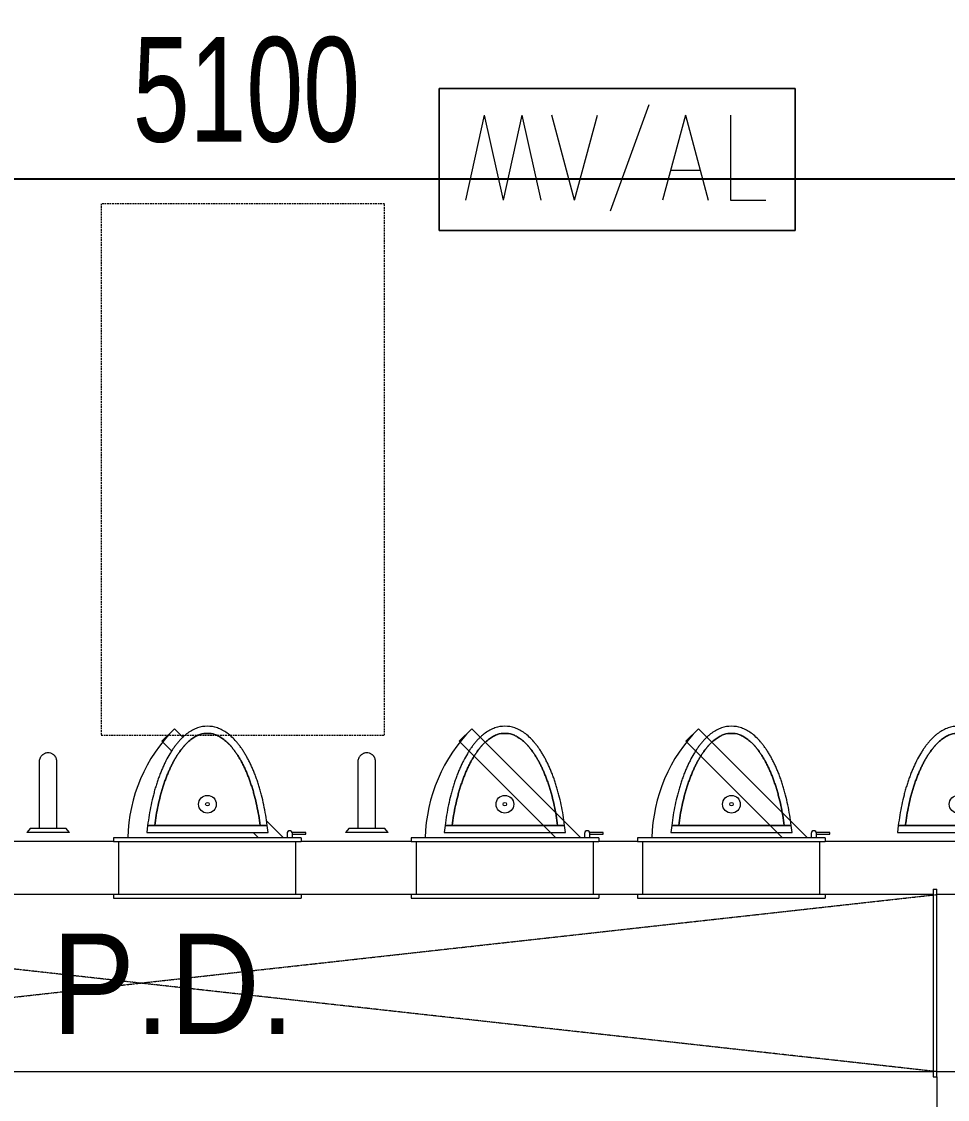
# Model space of a CAD drawing. Header units: millimetres. Extents: x 12827 to 178996, y -27589 to 73652.
# Drawn here: x 65204 to 67819, y 41729 to 44772 of the extents above; entities that cross this region are included whole.
import ezdxf

# ---------------------------------------------------------------- set-up
doc = ezdxf.new("R2010")
doc.units = ezdxf.units.MM
for name, pattern in [('Car Lift Hidden', [1.6, 0.8, -0.8]), ('Dash', [6, 3, -3]), ('Hidden', [7.14375, 4.7625, -2.38125])]:
    doc.linetypes.add(name, pattern=pattern)
for name, color, linetype, lineweight in [('A-ANNO-DIMS', 211, 'Continuous', 5), ('A-DETL', 90, 'Continuous', 9), ('A-DETL-GENF', 92, 'Continuous', 20), ('A-DETL-HDLN', 90, 'Dash', 9), ('A-DOOR', 31, 'Continuous', 20), ('A-DOOR-FRAM', 31, 'Continuous', 30), ('A-WALL', 113, 'Continuous', 20), ('G-ANNO-TEXT', 231, 'Continuous', 5), ('P-SANR-FIXT', 6, 'Continuous', 9)]:
    doc.layers.add(name, color=color, linetype=linetype, lineweight=lineweight)
doc.styles.add('Arial_2', font='arial.ttf', dxfattribs={"width": 0.7, "height": 295.05988})
doc.styles.add('Swis721 BT_1', font='swiss.ttf', dxfattribs={"width": 0.89, "height": 283.821263})
doc.dimstyles.new('Linear_-_1_5mm_Arial', dxfattribs={"dimscale": 304.8, "dimtxt": 300, "dimasz": 0.656168, "dimexe": 0.656168, "dimexo": 0.0625, "dimgap": 0.328084, "dimtad": 1, "dimdec": 0, "dimzin": 0, "dimdsep": 46, "dimtxsty": 'Arial_2', "dimblk1": 'OBLIQUE', "dimblk2": 'OBLIQUE', "dimsah": 1, "dimcen": 0.09, "dimadec": 0, "dimazin": 0, "dimtfac": 1, "dimtdec": 4, "dimtix": 1, "dimtmove": 0, "dimatfit": 3, "dimfxl": 0.656168, "dimfxlon": 1, "dimtvp": 1, "dimtolj": 1, "dimtzin": 0, "dimarcsym": 2})

# ---------------------------------------------------------------- blocks, each defined once
blk = doc.blocks.new('DLN-Access Panel__AP01_ - _AP04_ 450 x 650 _WH_-V73-Copy of 1_F')
at = {"layer": 'A-DOOR', "lineweight": 15}
for p, q in [((-265, 75), (-265, 85)), ((265, 85), (-265, 85)), ((-265, 75), (265, 75)), ((265, 75), (265, 85)), ((-265, -85), (-265, -75)), ((265, -75), (-265, -75)), ((-265, -85), (265, -85)), ((-240, -85), (-240, -97.5)), ((-225, -97.5), (-225, -85)), ((-215, -85), (93.2, -393.2)), ((128.6, -357.8), (-144.3, -85)), ((265, -85), (265, -75)), ((-240, -95), (-277.5, -95)), ((-277.5, -95), (-277.5, -100)), ((-277.5, -100), (-239.6, -100)), ((93.2, -393.2), (128.6, -357.8))]:
    blk.add_line(p, q, dxfattribs=at)
for centre, radius, start, end in [((-225, -75), 450, 315, 358.7079), ((-232.5, -97.5), 7.5, 180, 0), ((-232.5, -97.5), 7.5, 199.4712, 301.6259), ((-232.5, -97.5), 7.5, 240, 300), ((-232.5, -97.5), 7.5, 243.2518, 301.6259)]:
    blk.add_arc(centre, radius, start, end, dxfattribs=at)
at = {"layer": 'A-DOOR-FRAM', "lineweight": 15}
for p, q in [((-250, 75), (-250, -75)), ((250, 75), (250, -75))]:
    blk.add_line(p, q, dxfattribs=at)
blk = doc.blocks.new('DLN-Access Panel__AP01_ - _AP04a_ 450 x 650 _WH_-16057185-Copy of 1_F')
at = {"layer": 'A-DOOR', "lineweight": 15}
for p, q in [((-215, 60), (93.2, 368.2)), ((93.2, 368.2), (128.6, 332.8)), ((128.6, 332.8), (-144.3, 60)), ((-239.6, 75), (-277.5, 75)), ((-277.5, 75), (-277.5, 70)), ((-277.5, 70), (-240, 70)), ((-240, 72.5), (-240, 60)), ((-225, 60), (-225, 72.5)), ((-265, 50), (-265, 60)), ((265, 60), (-265, 60)), ((-265, 50), (265, 50)), ((265, 50), (265, 60)), ((-265, -60), (-265, -50)), ((265, -50), (-265, -50)), ((-265, -60), (265, -60)), ((265, -60), (265, -50))]:
    blk.add_line(p, q, dxfattribs=at)
for centre, radius, start, end in [((-225, 50), 450, 1.2921, 45), ((-232.5, 72.5), 7.5, 360, 180), ((-232.5, 72.5), 7.5, 58.3741, 160.5288), ((-232.5, 72.5), 7.5, 60, 120), ((-232.5, 72.5), 7.5, 58.3741, 116.7482)]:
    blk.add_arc(centre, radius, start, end, dxfattribs=at)
at = {"layer": 'A-DOOR-FRAM', "lineweight": 15}
for p, q in [((-250, 50), (-250, -50)), ((250, 50), (250, -50))]:
    blk.add_line(p, q, dxfattribs=at)
blk = doc.blocks.new('DLN-Access Panel__AP01_ - _AP04_ 450 x 650 _WH_-V75-Copy of 1_F')
at = {"layer": 'A-DOOR', "lineweight": 15}
for p, q in [((-265, 75), (-265, 85)), ((265, 85), (-265, 85)), ((-265, 75), (265, 75)), ((265, 75), (265, 85)), ((-265, -85), (-265, -75)), ((265, -75), (-265, -75)), ((-265, -85), (265, -85)), ((-240, -85), (-240, -97.5)), ((-225, -97.5), (-225, -85)), ((-215, -85), (-166.6, -133.4)), ((-129.3, -100), (-144.3, -85)), ((265, -85), (265, -75)), ((-240, -95), (-277.5, -95)), ((-277.5, -95), (-277.5, -100)), ((-277.5, -100), (-239.6, -100)), ((128.6, -357.8), (100.7, -330)), ((93.2, -393.2), (128.6, -357.8)), ((68.7, -368.7), (93.2, -393.2))]:
    blk.add_line(p, q, dxfattribs=at)
for centre, radius, start, end in [((-225, -75), 450, 315, 358.7079), ((-232.5, -97.5), 7.5, 180, 0), ((-232.5, -97.5), 7.5, 199.4712, 301.6259), ((-232.5, -97.5), 7.5, 240, 300), ((-232.5, -97.5), 7.5, 243.2518, 301.6259)]:
    blk.add_arc(centre, radius, start, end, dxfattribs=at)
at = {"layer": 'A-DOOR-FRAM', "lineweight": 15}
for p, q in [((-250, 75), (-250, -75)), ((250, 75), (250, -75))]:
    blk.add_line(p, q, dxfattribs=at)
blk = doc.blocks.new('DLN_Urinal - DLN_Urinal-13425863-Copy of 1_F')
at = {"layer": 'P-SANR-FIXT'}
for p, q in [((-277.9, 32.5), (-280.2, 12.5)), ((59.8, 32.5), (-277.9, 32.5)), ((-277.9, 32.5), (-258.1, 32.5)), ((-258.1, 32.5), (39.9, 32.5)), ((39.9, 32.5), (59.8, 32.5)), ((62, 12.5), (59.8, 32.5)), ((-280.2, 12.5), (62, 12.5))]:
    blk.add_line(p, q, dxfattribs=at)
for radius in [25, 5]:
    blk.add_circle((-109.1, 92.5), radius, dxfattribs=at)
for points, knots in [([(-109.1, 312.5), (-118.5, 312.7), (-132.6, 310.5), (-151.1, 302.3), (-162.5, 295.1), (-171.5, 288.2), (-178.1, 282.3), (-184.6, 275.9), (-191, 268.9), (-197.2, 261.3), (-203.4, 253.1), (-209.3, 244.4), (-217, 232.2), (-224.4, 218.9), (-231.4, 204.6), (-236.4, 193.5), (-241.2, 182), (-245.8, 170), (-250.2, 157.6), (-254.3, 144.9), (-258.2, 131.8), (-263, 113.9), (-268.5, 90.8), (-273.8, 62.2), (-276.7, 42.5), (-277.9, 32.5)], [0, 0, 0, 0, 0.125, 0.1875, 0.25, 0.28125, 0.3125, 0.34375, 0.375, 0.40625, 0.4375, 0.46875, 0.5, 0.5625, 0.59375, 0.625, 0.65625, 0.6875, 0.71875, 0.75, 0.78125, 0.8125, 0.875, 0.9375, 1, 1, 1, 1]), ([(59.8, 32.5), (58.5, 42.5), (55.7, 62.2), (50.3, 90.8), (44.9, 113.9), (40.1, 131.8), (36.2, 144.9), (32.1, 157.6), (27.7, 170), (23.1, 182), (18.3, 193.5), (13.3, 204.6), (8, 215.3), (2.6, 225.6), (-3, 235.3), (-8.8, 244.4), (-14.8, 253.1), (-20.9, 261.3), (-29.2, 271.4), (-40, 282.6), (-53.3, 293.7), (-67, 302.3), (-85.6, 310.5), (-99.6, 312.7), (-109.1, 312.5)], [0, 0, 0, 0, 0.0625, 0.125, 0.1875, 0.21875, 0.25, 0.28125, 0.3125, 0.34375, 0.375, 0.40625, 0.4375, 0.46875, 0.5, 0.53125, 0.5625, 0.59375, 0.625, 0.6875, 0.75, 0.8125, 0.875, 1, 1, 1, 1]), ([(-258.1, 32.5), (-256.8, 42.2), (-254, 61.1), (-248.7, 88.6), (-243.5, 110.7), (-238.8, 127.9), (-235, 140.3), (-231.1, 152.4), (-226.8, 164.2), (-222.4, 175.6), (-217.8, 186.5), (-213.1, 196.9), (-208.1, 207), (-203, 216.5), (-197.7, 225.5), (-192.4, 233.9), (-186.9, 241.9), (-181.2, 249.3), (-175.6, 256.1), (-170, 262.3), (-162.3, 269.7), (-154.6, 276.1), (-147.1, 281.2), (-139.5, 285.5), (-126.6, 291.1), (-116, 292.8), (-109.1, 292.5)], [0, 0, 0, 0, 0.0625, 0.125, 0.1875, 0.21875, 0.25, 0.28125, 0.3125, 0.34375, 0.375, 0.40625, 0.4375, 0.46875, 0.5, 0.53125, 0.5625, 0.59375, 0.625, 0.65625, 0.6875, 0.75, 0.78125, 0.8125, 0.875, 1, 1, 1, 1]), ([(-109.1, 292.5), (-116, 292.8), (-126.6, 291.1), (-141.4, 284.7), (-152.7, 277.7), (-162.3, 269.7), (-170, 262.3), (-175.6, 256.1), (-181.2, 249.3), (-186.9, 241.9), (-192.4, 233.9), (-197.7, 225.5), (-203, 216.5), (-208.1, 207), (-213.1, 196.9), (-217.8, 186.5), (-222.4, 175.6), (-226.8, 164.2), (-231.1, 152.4), (-235, 140.3), (-238.8, 127.9), (-243.5, 110.7), (-248.7, 88.6), (-254, 61.1), (-256.8, 42.2), (-258.1, 32.5)], [0, 0, 0, 0, 0.125, 0.1875, 0.25, 0.3125, 0.34375, 0.375, 0.40625, 0.4375, 0.46875, 0.5, 0.53125, 0.5625, 0.59375, 0.625, 0.65625, 0.6875, 0.71875, 0.75, 0.78125, 0.8125, 0.875, 0.9375, 1, 1, 1, 1]), ([(-109.1, 292.5), (-102.2, 292.8), (-91.6, 291.1), (-76.7, 284.7), (-65.4, 277.7), (-55.9, 269.7), (-48.2, 262.3), (-42.5, 256.1), (-36.9, 249.3), (-31.3, 241.9), (-25.8, 233.9), (-20.4, 225.5), (-15.2, 216.5), (-10.1, 207), (-5.1, 196.9), (-0.3, 186.5), (4.3, 175.6), (8.7, 164.2), (12.9, 152.4), (16.9, 140.3), (20.6, 127.9), (25.3, 110.7), (30.6, 88.6), (35.8, 61.1), (38.7, 42.2), (39.9, 32.5)], [0, 0, 0, 0, 0.125, 0.1875, 0.25, 0.3125, 0.34375, 0.375, 0.40625, 0.4375, 0.46875, 0.5, 0.53125, 0.5625, 0.59375, 0.625, 0.65625, 0.6875, 0.71875, 0.75, 0.78125, 0.8125, 0.875, 0.9375, 1, 1, 1, 1]), ([(39.9, 32.5), (38.7, 42.2), (35.8, 61.1), (30.6, 88.6), (25.3, 110.7), (20.6, 127.9), (16.9, 140.3), (12.9, 152.4), (8.7, 164.2), (4.3, 175.6), (-0.3, 186.5), (-5.1, 196.9), (-10.1, 207), (-15.2, 216.5), (-20.4, 225.5), (-25.8, 233.9), (-31.3, 241.9), (-36.9, 249.3), (-42.5, 256.1), (-48.2, 262.3), (-55.9, 269.7), (-63.5, 276.1), (-71.1, 281.2), (-78.6, 285.5), (-91.6, 291.1), (-102.2, 292.8), (-109.1, 292.5)], [0, 0, 0, 0, 0.0625, 0.125, 0.1875, 0.21875, 0.25, 0.28125, 0.3125, 0.34375, 0.375, 0.40625, 0.4375, 0.46875, 0.5, 0.53125, 0.5625, 0.59375, 0.625, 0.65625, 0.6875, 0.75, 0.78125, 0.8125, 0.875, 1, 1, 1, 1])]:
    blk.add_open_spline(points, degree=3, knots=knots, dxfattribs=at)
blk = doc.blocks.new('DLN_Accessible Urinal - DLN_Accessible Urinal-15402936-Copy of 1_F')
at = {"layer": 'P-SANR-FIXT'}
for p, q in [((-584.1, 212.5), (-584.1, 25.2)), ((-534.1, 25.2), (-534.1, 212.5)), ((315.9, 212.5), (315.9, 25.2)), ((365.9, 25.2), (365.9, 212.5)), ((-277.9, 32.5), (-280.2, 12.5)), ((59.8, 32.5), (-277.9, 32.5)), ((-277.9, 32.5), (-258.1, 32.5)), ((-258.1, 32.5), (39.9, 32.5)), ((39.9, 32.5), (59.8, 32.5)), ((62, 12.5), (59.8, 32.5)), ((-609.1, 25.2), (-619.1, 12.5)), ((-499.1, 12.5), (-619.1, 12.5)), ((-609.1, 25.2), (-509.1, 25.2)), ((-499.1, 12.5), (-509.1, 25.2)), ((-280.2, 12.5), (62, 12.5)), ((290.9, 25.2), (280.9, 12.5)), ((400.9, 12.5), (280.9, 12.5)), ((290.9, 25.2), (390.9, 25.2)), ((400.9, 12.5), (390.9, 25.2))]:
    blk.add_line(p, q, dxfattribs=at)
for radius in [25, 5]:
    blk.add_circle((-109.1, 92.5), radius, dxfattribs=at)
for points, knots in [([(-109.1, 312.5), (-118.5, 312.7), (-132.6, 310.5), (-151.1, 302.3), (-162.5, 295.1), (-171.5, 288.2), (-178.1, 282.3), (-184.6, 275.9), (-191, 268.9), (-197.2, 261.3), (-203.4, 253.1), (-209.3, 244.4), (-217, 232.2), (-224.4, 218.9), (-231.4, 204.6), (-236.4, 193.5), (-241.2, 182), (-245.8, 170), (-250.2, 157.6), (-254.3, 144.9), (-258.2, 131.8), (-263, 113.9), (-268.5, 90.8), (-273.8, 62.2), (-276.7, 42.5), (-277.9, 32.5)], [0, 0, 0, 0, 0.125, 0.1875, 0.25, 0.28125, 0.3125, 0.34375, 0.375, 0.40625, 0.4375, 0.46875, 0.5, 0.5625, 0.59375, 0.625, 0.65625, 0.6875, 0.71875, 0.75, 0.78125, 0.8125, 0.875, 0.9375, 1, 1, 1, 1]), ([(59.8, 32.5), (58.5, 42.5), (55.7, 62.2), (50.3, 90.8), (44.9, 113.9), (40.1, 131.8), (36.2, 144.9), (32.1, 157.6), (27.7, 170), (23.1, 182), (18.3, 193.5), (13.3, 204.6), (8, 215.3), (2.6, 225.6), (-3, 235.3), (-8.8, 244.4), (-14.8, 253.1), (-20.9, 261.3), (-29.2, 271.4), (-40, 282.6), (-53.3, 293.7), (-67, 302.3), (-85.6, 310.5), (-99.6, 312.7), (-109.1, 312.5)], [0, 0, 0, 0, 0.0625, 0.125, 0.1875, 0.21875, 0.25, 0.28125, 0.3125, 0.34375, 0.375, 0.40625, 0.4375, 0.46875, 0.5, 0.53125, 0.5625, 0.59375, 0.625, 0.6875, 0.75, 0.8125, 0.875, 1, 1, 1, 1]), ([(-258.1, 32.5), (-256.8, 42.2), (-254, 61.1), (-248.7, 88.6), (-243.5, 110.7), (-238.8, 127.9), (-235, 140.3), (-231.1, 152.4), (-226.8, 164.2), (-222.4, 175.6), (-217.8, 186.5), (-213.1, 196.9), (-208.1, 207), (-203, 216.5), (-197.7, 225.5), (-192.4, 233.9), (-186.9, 241.9), (-181.2, 249.3), (-175.6, 256.1), (-170, 262.3), (-162.3, 269.7), (-154.6, 276.1), (-147.1, 281.2), (-139.5, 285.5), (-126.6, 291.1), (-116, 292.8), (-109.1, 292.5)], [0, 0, 0, 0, 0.0625, 0.125, 0.1875, 0.21875, 0.25, 0.28125, 0.3125, 0.34375, 0.375, 0.40625, 0.4375, 0.46875, 0.5, 0.53125, 0.5625, 0.59375, 0.625, 0.65625, 0.6875, 0.75, 0.78125, 0.8125, 0.875, 1, 1, 1, 1]), ([(-109.1, 292.5), (-116, 292.8), (-126.6, 291.1), (-141.4, 284.7), (-152.7, 277.7), (-162.3, 269.7), (-170, 262.3), (-175.6, 256.1), (-181.2, 249.3), (-186.9, 241.9), (-192.4, 233.9), (-197.7, 225.5), (-203, 216.5), (-208.1, 207), (-213.1, 196.9), (-217.8, 186.5), (-222.4, 175.6), (-226.8, 164.2), (-231.1, 152.4), (-235, 140.3), (-238.8, 127.9), (-243.5, 110.7), (-248.7, 88.6), (-254, 61.1), (-256.8, 42.2), (-258.1, 32.5)], [0, 0, 0, 0, 0.125, 0.1875, 0.25, 0.3125, 0.34375, 0.375, 0.40625, 0.4375, 0.46875, 0.5, 0.53125, 0.5625, 0.59375, 0.625, 0.65625, 0.6875, 0.71875, 0.75, 0.78125, 0.8125, 0.875, 0.9375, 1, 1, 1, 1]), ([(-109.1, 292.5), (-102.2, 292.8), (-91.6, 291.1), (-76.7, 284.7), (-65.4, 277.7), (-55.9, 269.7), (-48.2, 262.3), (-42.5, 256.1), (-36.9, 249.3), (-31.3, 241.9), (-25.8, 233.9), (-20.4, 225.5), (-15.2, 216.5), (-10.1, 207), (-5.1, 196.9), (-0.3, 186.5), (4.3, 175.6), (8.7, 164.2), (12.9, 152.4), (16.9, 140.3), (20.6, 127.9), (25.3, 110.7), (30.6, 88.6), (35.8, 61.1), (38.7, 42.2), (39.9, 32.5)], [0, 0, 0, 0, 0.125, 0.1875, 0.25, 0.3125, 0.34375, 0.375, 0.40625, 0.4375, 0.46875, 0.5, 0.53125, 0.5625, 0.59375, 0.625, 0.65625, 0.6875, 0.71875, 0.75, 0.78125, 0.8125, 0.875, 0.9375, 1, 1, 1, 1]), ([(39.9, 32.5), (38.7, 42.2), (35.8, 61.1), (30.6, 88.6), (25.3, 110.7), (20.6, 127.9), (16.9, 140.3), (12.9, 152.4), (8.7, 164.2), (4.3, 175.6), (-0.3, 186.5), (-5.1, 196.9), (-10.1, 207), (-15.2, 216.5), (-20.4, 225.5), (-25.8, 233.9), (-31.3, 241.9), (-36.9, 249.3), (-42.5, 256.1), (-48.2, 262.3), (-55.9, 269.7), (-63.5, 276.1), (-71.1, 281.2), (-78.6, 285.5), (-91.6, 291.1), (-102.2, 292.8), (-109.1, 292.5)], [0, 0, 0, 0, 0.0625, 0.125, 0.1875, 0.21875, 0.25, 0.28125, 0.3125, 0.34375, 0.375, 0.40625, 0.4375, 0.46875, 0.5, 0.53125, 0.5625, 0.59375, 0.625, 0.65625, 0.6875, 0.75, 0.78125, 0.8125, 0.875, 1, 1, 1, 1]), ([(-534.1, 212.5), (-534.1, 214.7), (-534.5, 217.9), (-535.9, 222.1), (-537.1, 224.6), (-538.3, 226.4), (-539.5, 228.2), (-541, 229.8), (-542.6, 231.3), (-544.3, 232.7), (-546.5, 234.2), (-549.5, 235.7), (-553.6, 237.1), (-559.1, 237.8), (-564.5, 237.1), (-568.7, 235.7), (-571.6, 234.2), (-573.9, 232.7), (-575.6, 231.3), (-577.2, 229.8), (-579, 227.8), (-580.5, 225.5), (-581.5, 223.6), (-582.4, 221.6), (-583.6, 217.9), (-584.1, 214.7), (-584.1, 212.5)], [0, 0, 0, 0, 0.083333, 0.125, 0.166667, 0.1875, 0.208333, 0.25, 0.270833, 0.291667, 0.333333, 0.375, 0.416667, 0.5, 0.583333, 0.625, 0.666667, 0.708333, 0.729167, 0.75, 0.791667, 0.833333, 0.854167, 0.875, 0.916667, 1, 1, 1, 1]), ([(365.9, 212.5), (365.9, 214.7), (365.5, 217.9), (364.1, 222.1), (362.9, 224.6), (361.7, 226.4), (360.5, 228.2), (359, 229.8), (357.4, 231.3), (355.7, 232.7), (353.5, 234.2), (350.5, 235.7), (346.4, 237.1), (340.9, 237.8), (335.5, 237.1), (331.3, 235.7), (328.4, 234.2), (326.1, 232.7), (324.4, 231.3), (322.8, 229.8), (321, 227.8), (319.5, 225.5), (318.5, 223.6), (317.6, 221.6), (316.4, 217.9), (315.9, 214.7), (315.9, 212.5)], [0, 0, 0, 0, 0.083333, 0.125, 0.166667, 0.1875, 0.208333, 0.25, 0.270833, 0.291667, 0.333333, 0.375, 0.416667, 0.5, 0.583333, 0.625, 0.666667, 0.708333, 0.729167, 0.75, 0.791667, 0.833333, 0.854167, 0.875, 0.916667, 1, 1, 1, 1])]:
    blk.add_open_spline(points, degree=3, knots=knots, dxfattribs=at)
blk = doc.blocks.new('DLN_2D-MV_AL - MV_AL_RED_-1735445-Copy of 1_F')
at = {"layer": 'A-DETL-GENF'}
for p, q in [((502.5, 200), (-502.5, 200)), ((-502.5, 200), (-502.5, -200)), ((-502.5, 200), (502.5, 200)), ((-502.5, -200), (-502.5, 200)), ((502.5, -200), (502.5, 200)), ((502.5, 200), (502.5, -200)), ((89.3, 154.7), (-20.2, -146)), ((-375.6, 125), (-428.8, -115)), ((-375.6, 125), (-322.4, -115)), ((-269.2, 125), (-322.4, -115)), ((-269.2, 125), (-216, -115)), ((-120.1, -115), (-184.4, 125)), ((-120.1, -115), (-55.8, 125)), ((192.7, 125), (128.4, -115)), ((192.7, 125), (257, -115)), ((319.9, 125), (319.9, -115)), ((151.1, -30.3), (234.3, -30.3)), ((319.9, -115), (419.9, -115)), ((-502.5, -200), (502.5, -200)), ((502.5, -200), (-502.5, -200))]:
    blk.add_line(p, q, dxfattribs=at)
blk = doc.blocks.new('_Oblique')
at = {"color": 0, "linetype": 'ByBlock', "lineweight": -2}
blk.add_line((-0.5, -0.5), (0.5, 0.5), dxfattribs=at)
blk = doc.blocks.new('DIMBLOCK41-Copy of 1_F')
at = {"layer": 'A-ANNO-DIMS', "color": 0, "lineweight": -2, "transparency": 16777216}
for p, q in [((68389.3, 44146.7), (68389.3, 44527.6)), ((63289.3, 44508.6), (63289.3, 44127.6)), ((63289.3, 44327.6), (68389.3, 44327.6))]:
    blk.add_line(p, q, dxfattribs=at)
at = {"layer": 'Defpoints', "color": 0, "transparency": 16777216}
for p in [(63289.3, 44527.6), (68389.3, 44327.6), (68389.3, 44127.6)]:
    blk.add_point(p, dxfattribs=at)
at = {"layer": 'A-ANNO-DIMS', "color": 0, "lineweight": -2, "transparency": 16777216, "xscale": 200, "yscale": 200, "zscale": 200, "rotation": 180}
blk.add_blockref('_Oblique', (63289.3, 44327.6), dxfattribs=at)
at = {"layer": 'A-ANNO-DIMS', "color": 0, "lineweight": -2, "transparency": 16777216, "xscale": 200, "yscale": 200, "zscale": 200}
blk.add_blockref('_Oblique', (68389.3, 44327.6), dxfattribs=at)
at = {"layer": 'A-ANNO-DIMS', "color": 0, "transparency": 16777216, "insert": (65839.3, 44578.3), "char_height": 295.06, "width": 753.231, "attachment_point": 5, "style": 'Arial_2'}
blk.add_mtext('\\A1;5100', dxfattribs=at)

msp = doc.modelspace()

# ---------------------------------------------------------------- linework, layer by layer
at = {"layer": 'A-DETL', "linetype": 'Car Lift Hidden'}
for p, q in [((67789.29296, 41807.48546), (63289.29296, 42307.48546)), ((63289.29296, 41807.48546), (67789.29296, 42307.48546))]:
    msp.add_line(p, q, dxfattribs=at)
at = {"layer": 'A-DETL-HDLN', "linetype": 'Hidden'}
for p, q in [((65429.29296, 44257.48545), (65429.29296, 42757.48545)), ((66229.29296, 44257.48545), (65429.29296, 44257.48545)), ((66229.29296, 42757.48545), (66229.29296, 44257.48545)), ((65429.29296, 42757.48545), (66229.29296, 42757.48545))]:
    msp.add_line(p, q, dxfattribs=at)
at = {"layer": 'A-WALL'}
for p, q in [((65464.29296, 42457.48546), (64971.79296, 42457.48546)), ((66304.29296, 42457.48546), (65994.29296, 42457.48546)), ((66944.29296, 42457.48546), (66834.29296, 42457.48546)), ((69939.29296, 42457.48546), (67474.29296, 42457.48546)), ((65464.29296, 42307.48546), (64971.79296, 42307.48546)), ((66304.29296, 42307.48546), (65994.29296, 42307.48546)), ((66944.29296, 42307.48546), (66834.29296, 42307.48546)), ((67779.29296, 42307.48546), (67474.29296, 42307.48546)), ((67779.29296, 41807.48546), (63289.29296, 41807.48546)), ((67789.29296, 41792.48546), (67789.29296, 39707.48546))]:
    msp.add_line(p, q, dxfattribs=at)

# ---------------------------------------------------------------- block references
at = {"layer": 'A-DETL-GENF'}
msp.add_blockref('DLN_2D-MV_AL - MV_AL_RED_-1735445-Copy of 1_F', (66886.51518, 44382.48546), dxfattribs=at)
at = {"layer": 'A-DOOR', "lineweight": 15}
for name, p, rotation in [('DLN-Access Panel__AP01_ - _AP04_ 450 x 650 _WH_-V75-Copy of 1_F', (65729.29296, 42382.48546), 180), ('DLN-Access Panel__AP01_ - _AP04_ 450 x 650 _WH_-V73-Copy of 1_F', (66569.29296, 42382.48546), 180), ('DLN-Access Panel__AP01_ - _AP04_ 450 x 650 _WH_-V73-Copy of 1_F', (67209.29296, 42382.48546), 180), ('DLN-Access Panel__AP01_ - _AP04a_ 450 x 650 _WH_-16057185-Copy of 1_F', (67839.29296, 42057.48546), 270)]:
    msp.add_blockref(name, p, dxfattribs=dict(at, rotation=rotation))
at = {"layer": 'P-SANR-FIXT'}
for name, p in [('DLN_Accessible Urinal - DLN_Accessible Urinal-15402936-Copy of 1_F', (65838.36756, 42469.98546)), ('DLN_Urinal - DLN_Urinal-13425863-Copy of 1_F', (66678.36756, 42469.98546)), ('DLN_Urinal - DLN_Urinal-13425863-Copy of 1_F', (67318.36756, 42469.98546)), ('DLN_Urinal - DLN_Urinal-13425863-Copy of 1_F', (67958.36756, 42469.98546))]:
    msp.add_blockref(name, p, dxfattribs=at)

# ---------------------------------------------------------------- texts
at = {"layer": 'G-ANNO-TEXT', "color": 7, "insert": (65289.28315, 42197.42461), "char_height": 283.821263, "width": 788.4, "attachment_point": 1, "line_spacing_factor": 1.00667, "style": 'Swis721 BT_1'}
msp.add_mtext('P.D.\\P', dxfattribs=at)

# ---------------------------------------------------------------- dimensions: what is measured, and where the dimension line sits
at = {"layer": 'A-ANNO-DIMS'}
dim = msp.add_linear_dim(base=(68389.29296, 44327.64005), p1=(63289.29296, 44527.64005), p2=(68389.29296, 44127.64005), dimstyle='Linear_-_1_5mm_Arial', override={"dimpost": '<>', "dimfxl": 5115.662224}, dxfattribs=at)
dim.commit()
dim.dimension.update_dxf_attribs({"geometry": 'DIMBLOCK41-Copy of 1_F', "text_midpoint": (65839.29296, 44578.28966)})

doc.saveas('drawing.dxf')
